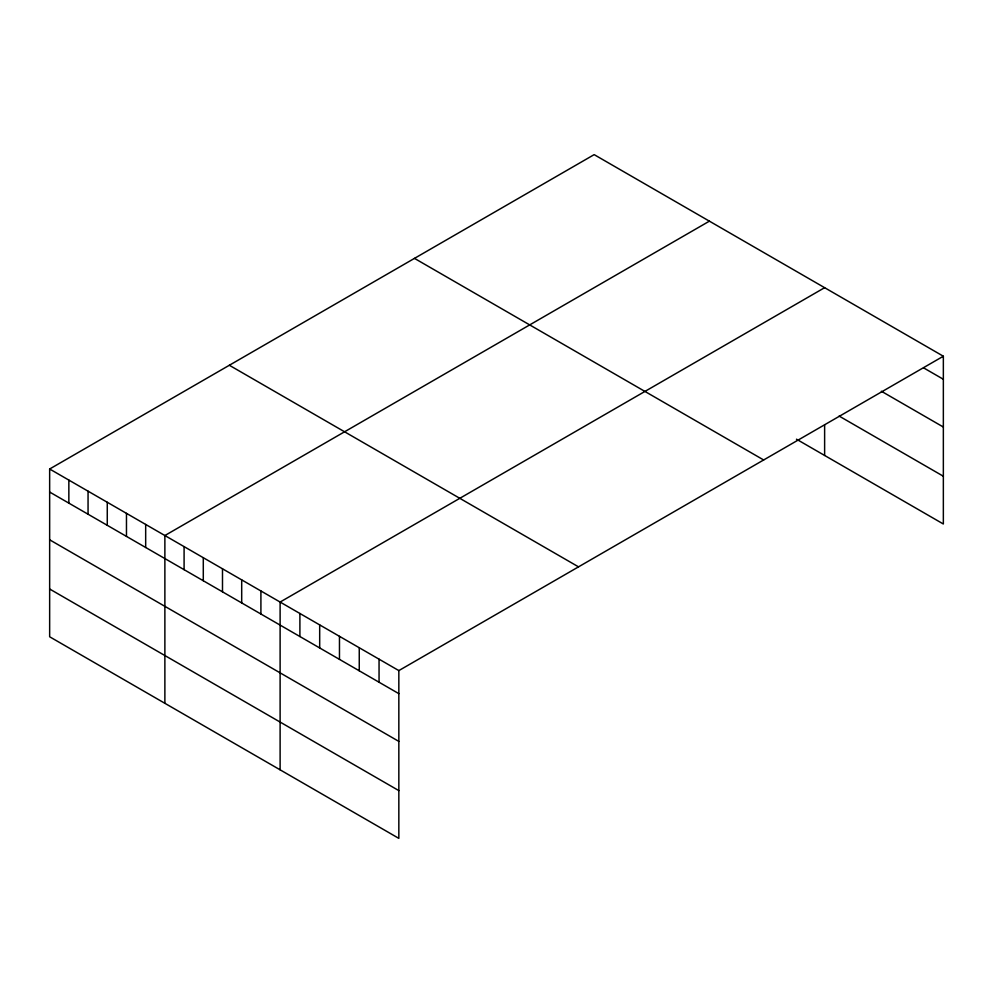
<?xml version="1.0" encoding="UTF-8"?>
<svg xmlns="http://www.w3.org/2000/svg" width="993" height="993" viewBox="0 0 993 993"><rect width="100%" height="100%" fill="white"/><g stroke="black" fill="none" stroke-linecap="round" stroke-linejoin="round"><path stroke-width="1.49" d="M943.35 356.226L398.838 670.598L398.838 838.365L49.65 636.774L49.65 469.006L594.162 154.635L943.35 356.226L943.35 523.994L796.46 439.191M709.399 221.154L164.875 535.537L164.875 703.292M824.624 287.685L280.113 602.056L280.113 769.823M923.564 367.844L943.35 379.264M881.35 391.23L943.35 427.027M839.135 416.067L943.35 476.23M414.478 258.379L763.654 459.97M229.346 365.263L578.522 566.854M49.65 469.006L398.838 670.598M49.65 492.044L398.838 693.648M49.65 539.807L398.838 741.399M49.65 589.01L398.838 790.614M824.624 425.054L824.624 455.452M379.053 659.178L379.053 682.216M359.255 647.759L359.255 670.796M339.469 636.327L339.469 659.377M319.684 624.907L319.684 647.945M299.898 613.488L299.898 636.525M260.911 590.972L260.911 614.009M241.696 579.887L241.696 602.925M222.494 568.79L222.494 591.84M203.292 557.706L203.292 580.744M184.09 546.622L184.09 569.659M145.673 524.441L145.673 547.478M126.471 513.356L126.471 536.394M107.269 502.272L107.269 525.309M88.054 491.175L88.054 514.225M68.852 480.091L68.852 503.128"/></g></svg>
